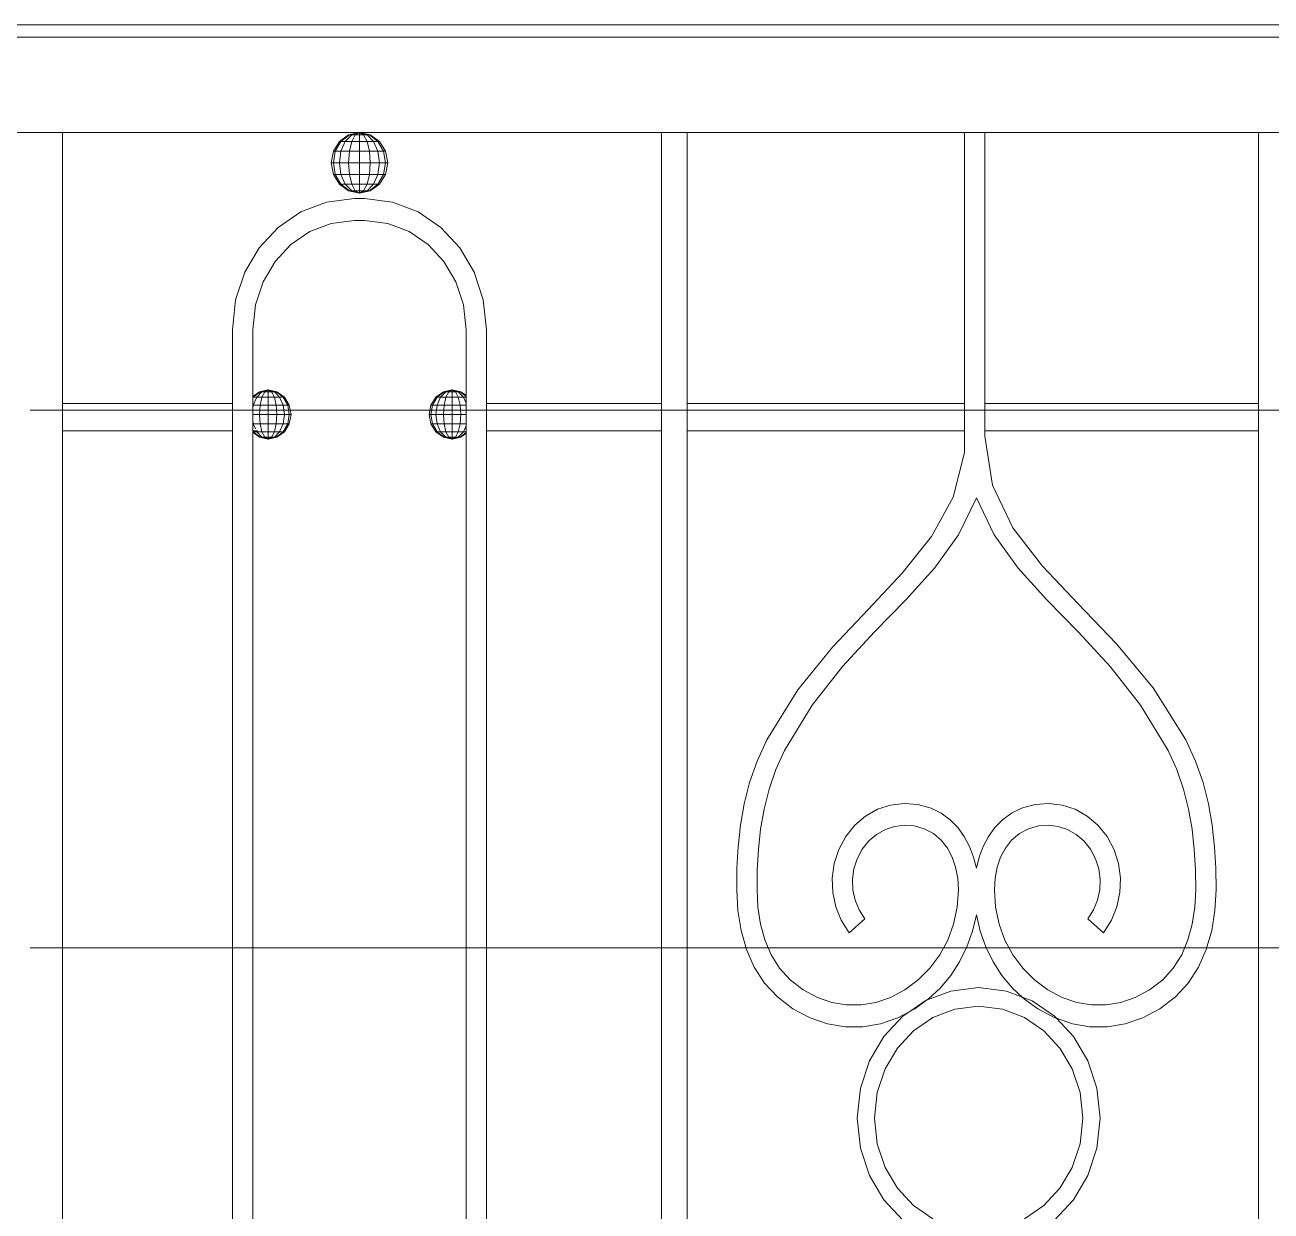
# Model space of a CAD drawing. Header units: millimetres. Extents: x 1832547 to 2001569, y -558009 to -417808.
# Drawn here: x 1987527.7 to 1987991.4, y -527641.5 to -527200.2 of the extents above; entities that cross this region are included whole.
import ezdxf

# ---------------------------------------------------------------- set-up
doc = ezdxf.new("R2010")
doc.units = ezdxf.units.MM
doc.header["$MEASUREMENT"] = 0
doc.linetypes.add('CENTER', pattern=[2, 1.25, -0.25, 0.25, -0.25])
doc.layers.add('CA.tim 67', color=67, linetype='CENTER', lineweight=9)
doc.layers.add('CA_manh 08', color=8, linetype='CONTINUOUS', lineweight=9)

msp = doc.modelspace()

# ---------------------------------------------------------------- linework, layer by layer
at = {"layer": 'CA.tim 67', "ltscale": 500}
for points in [[(1968529.63, -527343.59), (1994035.6, -527343.59)], [(1968529.63, -527543.59), (1994035.6, -527543.59)]]:
    msp.add_lwpolyline(points, dxfattribs=at)
at = {"layer": 'CA_manh 08'}
for p, q in [((1988310.99, -527200.23), (1986712.89, -527200.23)), ((1986712.89, -527204.81), (1988310.99, -527204.81)), ((1987513.69, -527240.23), (1987541.62, -527240.23)), ((1987541.62, -527240.23), (1987541.62, -527341)), ((1987652.15, -527240.23), (1987541.62, -527240.23)), ((1987644.71, -527243.53), (1987648.12, -527241.09)), ((1987645.28, -527243.53), (1987648.43, -527241.09)), ((1987646.89, -527243.53), (1987649.3, -527241.09)), ((1987648.12, -527241.09), (1987652.15, -527240.23)), ((1987648.43, -527241.09), (1987648.12, -527241.09)), ((1987648.43, -527241.09), (1987652.15, -527240.23)), ((1987649.3, -527241.09), (1987648.43, -527241.09)), ((1987649.3, -527241.09), (1987652.15, -527240.23)), ((1987650.61, -527241.09), (1987649.3, -527241.09)), ((1987649.3, -527243.53), (1987650.61, -527241.09)), ((1987650.61, -527241.09), (1987652.15, -527240.23)), ((1987652.15, -527241.09), (1987650.61, -527241.09)), ((1987652.15, -527240.23), (1987652.15, -527241.09)), ((1987653.69, -527241.09), (1987652.15, -527240.23)), ((1987654.99, -527241.09), (1987652.15, -527240.23)), ((1987655.87, -527241.09), (1987652.15, -527240.23)), ((1987656.17, -527241.09), (1987652.15, -527240.23)), ((1987764.61, -527240.23), (1987652.15, -527240.23)), ((1987652.15, -527241.09), (1987653.69, -527241.09)), ((1987652.15, -527241.09), (1987652.15, -527243.53)), ((1987653.69, -527241.09), (1987654.99, -527241.09)), ((1987654.99, -527243.53), (1987653.69, -527241.09)), ((1987654.99, -527241.09), (1987655.87, -527241.09)), ((1987657.41, -527243.53), (1987654.99, -527241.09)), ((1987655.87, -527241.09), (1987656.17, -527241.09)), ((1987659.02, -527243.53), (1987655.87, -527241.09)), ((1987659.58, -527243.53), (1987656.17, -527241.09)), ((1987774.07, -527240.23), (1987764.61, -527240.23)), ((1987764.61, -527341), (1987764.61, -527240.23)), ((1987774.07, -527240.23), (1987774.07, -527341)), ((1987877.27, -527240.23), (1987774.07, -527240.23)), ((1987877.27, -527240.23), (1987884.84, -527240.23)), ((1987877.27, -527240.23), (1987877.27, -527341)), ((1987986.69, -527240.23), (1987884.84, -527240.23)), ((1987884.84, -527240.23), (1987884.84, -527341)), ((1987986.69, -527240.23), (1987996.14, -527240.23)), ((1987986.69, -527341), (1987986.69, -527240.23)), ((1987641.63, -527251.52), (1987642.43, -527247.2)), ((1987642.43, -527247.2), (1987644.71, -527243.53)), ((1987643.17, -527247.2), (1987642.43, -527247.2)), ((1987642.43, -527251.52), (1987643.17, -527247.2)), ((1987643.17, -527247.2), (1987645.28, -527243.53)), ((1987645.28, -527247.2), (1987643.17, -527247.2)), ((1987645.28, -527243.53), (1987644.71, -527243.53)), ((1987644.71, -527251.52), (1987645.28, -527247.2)), ((1987646.89, -527243.53), (1987645.28, -527243.53)), ((1987645.28, -527247.2), (1987646.89, -527243.53)), ((1987648.43, -527247.2), (1987645.28, -527247.2)), ((1987649.3, -527243.53), (1987646.89, -527243.53)), ((1987648.12, -527251.52), (1987648.43, -527247.2)), ((1987648.43, -527247.2), (1987649.3, -527243.53)), ((1987652.15, -527247.2), (1987648.43, -527247.2)), ((1987652.15, -527243.53), (1987649.3, -527243.53)), ((1987654.99, -527243.53), (1987652.15, -527243.53)), ((1987652.15, -527243.53), (1987652.15, -527247.2)), ((1987655.87, -527247.2), (1987652.15, -527247.2)), ((1987652.15, -527247.2), (1987652.15, -527251.52)), ((1987657.41, -527243.53), (1987654.99, -527243.53)), ((1987655.87, -527247.2), (1987654.99, -527243.53)), ((1987659.02, -527247.2), (1987655.87, -527247.2)), ((1987656.17, -527251.52), (1987655.87, -527247.2)), ((1987659.02, -527243.53), (1987657.41, -527243.53)), ((1987659.02, -527247.2), (1987657.41, -527243.53)), ((1987659.58, -527243.53), (1987659.02, -527243.53)), ((1987661.12, -527247.2), (1987659.02, -527243.53)), ((1987661.12, -527247.2), (1987659.02, -527247.2)), ((1987659.58, -527251.52), (1987659.02, -527247.2)), ((1987661.86, -527247.2), (1987659.58, -527243.53)), ((1987661.86, -527247.2), (1987661.12, -527247.2)), ((1987661.86, -527251.52), (1987661.12, -527247.2)), ((1987662.66, -527251.52), (1987661.86, -527247.2)), ((1987642.43, -527251.52), (1987641.63, -527251.52)), ((1987642.43, -527255.84), (1987641.63, -527251.52)), ((1987644.71, -527251.52), (1987642.43, -527251.52)), ((1987643.17, -527255.84), (1987642.43, -527251.52)), ((1987648.12, -527251.52), (1987644.71, -527251.52)), ((1987645.28, -527255.84), (1987644.71, -527251.52)), ((1987652.15, -527251.52), (1987648.12, -527251.52)), ((1987648.43, -527255.84), (1987648.12, -527251.52)), ((1987656.17, -527251.52), (1987652.15, -527251.52)), ((1987652.15, -527251.52), (1987652.15, -527255.84)), ((1987655.87, -527255.84), (1987656.17, -527251.52)), ((1987659.58, -527251.52), (1987656.17, -527251.52)), ((1987659.02, -527255.84), (1987659.58, -527251.52)), ((1987661.86, -527251.52), (1987659.58, -527251.52)), ((1987661.12, -527255.84), (1987661.86, -527251.52)), ((1987662.66, -527251.52), (1987661.86, -527251.52)), ((1987661.86, -527255.84), (1987662.66, -527251.52)), ((1987643.17, -527255.84), (1987642.43, -527255.84)), ((1987644.71, -527259.51), (1987642.43, -527255.84)), ((1987645.28, -527255.84), (1987643.17, -527255.84)), ((1987645.28, -527259.51), (1987643.17, -527255.84)), ((1987648.43, -527255.84), (1987645.28, -527255.84)), ((1987646.89, -527259.51), (1987645.28, -527255.84)), ((1987652.15, -527255.84), (1987648.43, -527255.84)), ((1987649.3, -527259.51), (1987648.43, -527255.84)), ((1987655.87, -527255.84), (1987652.15, -527255.84)), ((1987652.15, -527255.84), (1987652.15, -527259.51)), ((1987654.99, -527259.51), (1987655.87, -527255.84)), ((1987659.02, -527255.84), (1987655.87, -527255.84)), ((1987657.41, -527259.51), (1987659.02, -527255.84)), ((1987661.12, -527255.84), (1987659.02, -527255.84)), ((1987659.02, -527259.51), (1987661.12, -527255.84)), ((1987659.58, -527259.51), (1987661.86, -527255.84)), ((1987661.86, -527255.84), (1987661.12, -527255.84)), ((1987645.28, -527259.51), (1987644.71, -527259.51)), ((1987648.12, -527261.96), (1987644.71, -527259.51)), ((1987646.89, -527259.51), (1987645.28, -527259.51)), ((1987648.43, -527261.96), (1987645.28, -527259.51)), ((1987649.3, -527259.51), (1987646.89, -527259.51)), ((1987649.3, -527261.96), (1987646.89, -527259.51)), ((1987652.15, -527259.51), (1987649.3, -527259.51)), ((1987650.61, -527261.96), (1987649.3, -527259.51)), ((1987654.99, -527259.51), (1987652.15, -527259.51)), ((1987652.15, -527259.51), (1987652.15, -527261.96)), ((1987653.69, -527261.96), (1987654.99, -527259.51)), ((1987657.41, -527259.51), (1987654.99, -527259.51)), ((1987654.99, -527261.96), (1987657.41, -527259.51)), ((1987655.87, -527261.96), (1987659.02, -527259.51)), ((1987656.17, -527261.96), (1987659.58, -527259.51)), ((1987659.02, -527259.51), (1987657.41, -527259.51)), ((1987659.58, -527259.51), (1987659.02, -527259.51)), ((1987650.26, -527264.85), (1987639.86, -527266.14)), ((1987648.43, -527261.96), (1987648.12, -527261.96)), ((1987652.15, -527262.82), (1987648.12, -527261.96)), ((1987649.3, -527261.96), (1987648.43, -527261.96)), ((1987652.15, -527262.82), (1987648.43, -527261.96)), ((1987650.61, -527261.96), (1987649.3, -527261.96)), ((1987652.15, -527262.82), (1987649.3, -527261.96)), ((1987654.05, -527264.85), (1987650.26, -527264.85)), ((1987652.15, -527261.96), (1987650.61, -527261.96)), ((1987652.15, -527262.82), (1987650.61, -527261.96)), ((1987653.69, -527261.96), (1987652.15, -527261.96)), ((1987652.15, -527261.96), (1987652.15, -527262.82)), ((1987652.15, -527262.82), (1987656.17, -527261.96)), ((1987652.15, -527262.82), (1987655.87, -527261.96)), ((1987652.15, -527262.82), (1987654.99, -527261.96)), ((1987652.15, -527262.82), (1987653.69, -527261.96)), ((1987654.99, -527261.96), (1987653.69, -527261.96)), ((1987664.45, -527266.14), (1987654.05, -527264.85)), ((1987655.87, -527261.96), (1987654.99, -527261.96)), ((1987655.87, -527261.96), (1987656.17, -527261.96)), ((1987630.31, -527269.81), (1987621.88, -527275.57)), ((1987639.86, -527266.14), (1987630.31, -527269.81)), ((1987674, -527269.81), (1987664.45, -527266.14)), ((1987682.43, -527275.57), (1987674, -527269.81)), ((1987633.65, -527277.12), (1987641.62, -527274.06)), ((1987641.62, -527274.06), (1987650.29, -527272.98)), ((1987650.29, -527272.98), (1987654.01, -527272.98)), ((1987654.01, -527272.98), (1987662.69, -527274.06)), ((1987662.69, -527274.06), (1987670.66, -527277.12)), ((1987621.88, -527275.57), (1987614.84, -527283.13)), ((1987626.62, -527281.92), (1987633.65, -527277.12)), ((1987670.66, -527277.12), (1987677.69, -527281.92)), ((1987689.47, -527283.13), (1987682.43, -527275.57)), ((1987614.84, -527283.13), (1987609.48, -527292.18)), ((1987620.75, -527288.23), (1987626.62, -527281.92)), ((1987677.69, -527281.92), (1987683.55, -527288.22)), ((1987694.83, -527292.18), (1987689.47, -527283.13)), ((1987616.28, -527295.78), (1987620.75, -527288.23)), ((1987683.55, -527288.22), (1987688.03, -527295.77)), ((1987609.48, -527292.18), (1987606.06, -527302.45)), ((1987698.25, -527302.45), (1987694.83, -527292.18)), ((1987613.43, -527304.34), (1987616.28, -527295.78)), ((1987688.03, -527295.77), (1987690.88, -527304.33)), ((1987606.06, -527302.45), (1987604.86, -527313.62)), ((1987699.45, -527313.62), (1987698.25, -527302.45)), ((1987612.43, -527313.65), (1987613.43, -527304.34)), ((1987690.88, -527304.33), (1987691.88, -527313.65)), ((1987604.86, -527341), (1987604.86, -527313.62)), ((1987612.43, -527313.65), (1987612.43, -527338.46)), ((1987691.88, -527338.1), (1987691.88, -527313.65)), ((1987699.45, -527313.62), (1987699.45, -527341)), ((1987612.43, -527338.46), (1987614.92, -527336.67)), ((1987612.43, -527338.65), (1987612.43, -527338.46)), ((1987612.62, -527338.65), (1987612.43, -527338.65)), ((1987612.43, -527338.99), (1987612.62, -527338.65)), ((1987612.43, -527338.99), (1987612.43, -527338.65)), ((1987612.43, -527341), (1987612.43, -527338.99)), ((1987612.62, -527338.65), (1987615.17, -527336.67)), ((1987613.93, -527338.65), (1987612.62, -527338.65)), ((1987612.62, -527341.62), (1987613.93, -527338.65)), ((1987613.93, -527338.65), (1987615.88, -527336.67)), ((1987615.88, -527338.65), (1987613.93, -527338.65)), ((1987614.92, -527336.67), (1987618.18, -527335.97)), ((1987615.17, -527336.67), (1987614.92, -527336.67)), ((1987615.17, -527336.67), (1987618.18, -527335.97)), ((1987615.88, -527336.67), (1987615.17, -527336.67)), ((1987615.17, -527341.62), (1987615.88, -527338.65)), ((1987615.88, -527336.67), (1987618.18, -527335.97)), ((1987616.94, -527336.67), (1987615.88, -527336.67)), ((1987615.88, -527338.65), (1987616.94, -527336.67)), ((1987618.18, -527338.65), (1987615.88, -527338.65)), ((1987616.94, -527336.67), (1987618.18, -527335.97)), ((1987618.18, -527336.67), (1987616.94, -527336.67)), ((1987618.18, -527335.97), (1987618.18, -527336.67)), ((1987619.43, -527336.67), (1987618.18, -527335.97)), ((1987621.44, -527336.67), (1987618.18, -527335.97)), ((1987621.19, -527336.67), (1987618.18, -527335.97)), ((1987620.49, -527336.67), (1987618.18, -527335.97)), ((1987618.18, -527336.67), (1987619.43, -527336.67)), ((1987618.18, -527336.67), (1987618.18, -527338.65)), ((1987620.49, -527338.65), (1987618.18, -527338.65)), ((1987618.18, -527338.65), (1987618.18, -527341.62)), ((1987620.49, -527336.67), (1987619.43, -527336.67)), ((1987620.49, -527338.65), (1987619.43, -527336.67)), ((1987621.19, -527336.67), (1987620.49, -527336.67)), ((1987622.44, -527338.65), (1987620.49, -527336.67)), ((1987622.44, -527338.65), (1987620.49, -527338.65)), ((1987621.19, -527341.62), (1987620.49, -527338.65)), ((1987621.44, -527336.67), (1987621.19, -527336.67)), ((1987623.74, -527338.65), (1987621.19, -527336.67)), ((1987624.2, -527338.65), (1987621.44, -527336.67)), ((1987623.74, -527338.65), (1987622.44, -527338.65)), ((1987623.74, -527341.62), (1987622.44, -527338.65)), ((1987623.74, -527338.65), (1987624.2, -527338.65)), ((1987625.45, -527341.62), (1987623.74, -527338.65)), ((1987626.05, -527341.62), (1987624.2, -527338.65)), ((1987678.76, -527341.62), (1987680.61, -527338.65)), ((1987679.36, -527341.62), (1987681.07, -527338.65)), ((1987680.61, -527338.65), (1987683.37, -527336.67)), ((1987681.07, -527338.65), (1987680.61, -527338.65)), ((1987681.07, -527338.65), (1987683.62, -527336.67)), ((1987682.37, -527338.65), (1987681.07, -527338.65)), ((1987681.07, -527341.62), (1987682.37, -527338.65)), ((1987682.37, -527338.65), (1987684.32, -527336.67)), ((1987684.32, -527338.65), (1987682.37, -527338.65)), ((1987683.37, -527336.67), (1987686.63, -527335.97)), ((1987683.62, -527336.67), (1987683.37, -527336.67)), ((1987683.62, -527336.67), (1987686.63, -527335.97)), ((1987684.32, -527336.67), (1987683.62, -527336.67)), ((1987683.62, -527341.62), (1987684.32, -527338.65)), ((1987684.32, -527336.67), (1987686.63, -527335.97)), ((1987685.38, -527336.67), (1987684.32, -527336.67)), ((1987684.32, -527338.65), (1987685.38, -527336.67)), ((1987686.63, -527338.65), (1987684.32, -527338.65)), ((1987685.38, -527336.67), (1987686.63, -527335.97)), ((1987686.63, -527336.67), (1987685.38, -527336.67)), ((1987686.63, -527335.97), (1987686.63, -527336.67)), ((1987687.87, -527336.67), (1987686.63, -527335.97)), ((1987689.88, -527336.67), (1987686.63, -527335.97)), ((1987689.64, -527336.67), (1987686.63, -527335.97)), ((1987688.93, -527336.67), (1987686.63, -527335.97)), ((1987686.63, -527336.67), (1987687.87, -527336.67)), ((1987686.63, -527336.67), (1987686.63, -527338.65)), ((1987688.93, -527338.65), (1987686.63, -527338.65)), ((1987686.63, -527338.65), (1987686.63, -527341.62)), ((1987688.93, -527336.67), (1987687.87, -527336.67)), ((1987688.93, -527338.65), (1987687.87, -527336.67)), ((1987689.64, -527336.67), (1987688.93, -527336.67)), ((1987690.88, -527338.65), (1987688.93, -527336.67)), ((1987690.88, -527338.65), (1987688.93, -527338.65)), ((1987689.64, -527341.62), (1987688.93, -527338.65)), ((1987689.88, -527336.67), (1987689.64, -527336.67)), ((1987691.88, -527338.41), (1987689.64, -527336.67)), ((1987691.88, -527338.1), (1987689.88, -527336.67)), ((1987691.88, -527338.65), (1987690.88, -527338.65)), ((1987691.88, -527340.92), (1987690.88, -527338.65)), ((1987691.88, -527338.41), (1987691.88, -527338.1)), ((1987691.88, -527338.41), (1987691.88, -527338.65)), ((1987691.88, -527338.65), (1987691.88, -527340.92)), ((1987604.86, -527341), (1987541.62, -527341)), ((1987541.62, -527351.16), (1987541.62, -527341)), ((1987604.86, -527341), (1987604.86, -527351.16)), ((1987612.55, -527341), (1987612.43, -527341)), ((1987612.43, -527341.62), (1987612.43, -527341)), ((1987612.62, -527341.62), (1987612.43, -527341.62)), ((1987612.43, -527343.09), (1987612.62, -527341.62)), ((1987612.43, -527343.09), (1987612.43, -527341.62)), ((1987612.43, -527345.12), (1987612.43, -527343.09)), ((1987615.17, -527341.62), (1987612.62, -527341.62)), ((1987614.92, -527345.12), (1987615.17, -527341.62)), ((1987618.18, -527341.62), (1987615.17, -527341.62)), ((1987621.19, -527341.62), (1987618.18, -527341.62)), ((1987618.18, -527341.62), (1987618.18, -527345.12)), ((1987623.74, -527341.62), (1987621.19, -527341.62)), ((1987621.44, -527345.12), (1987621.19, -527341.62)), ((1987625.45, -527341.62), (1987623.74, -527341.62)), ((1987624.2, -527345.12), (1987623.74, -527341.62)), ((1987626.05, -527341.62), (1987625.45, -527341.62)), ((1987626.05, -527345.12), (1987625.45, -527341.62)), ((1987626.69, -527345.12), (1987626.05, -527341.62)), ((1987678.11, -527345.12), (1987678.76, -527341.62)), ((1987679.36, -527341.62), (1987678.76, -527341.62)), ((1987678.76, -527345.12), (1987679.36, -527341.62)), ((1987681.07, -527341.62), (1987679.36, -527341.62)), ((1987680.61, -527345.12), (1987681.07, -527341.62)), ((1987683.62, -527341.62), (1987681.07, -527341.62)), ((1987683.37, -527345.12), (1987683.62, -527341.62)), ((1987686.63, -527341.62), (1987683.62, -527341.62)), ((1987689.64, -527341.62), (1987686.63, -527341.62)), ((1987686.63, -527341.62), (1987686.63, -527345.12)), ((1987691.88, -527341.62), (1987689.64, -527341.62)), ((1987689.88, -527345.12), (1987689.64, -527341.62)), ((1987691.88, -527340.92), (1987691.88, -527341.62)), ((1987691.88, -527341.62), (1987691.88, -527345.12)), ((1987764.61, -527341), (1987699.45, -527341)), ((1987699.45, -527341), (1987699.45, -527351.16)), ((1987764.61, -527341), (1987764.61, -527351.16)), ((1987877.27, -527341), (1987774.07, -527341)), ((1987774.07, -527351.16), (1987774.07, -527341)), ((1987877.27, -527351.16), (1987877.27, -527341)), ((1987986.69, -527341), (1987884.84, -527341)), ((1987884.84, -527341), (1987884.84, -527351.16)), ((1987986.69, -527351.16), (1987986.69, -527341)), ((1987614.92, -527345.12), (1987612.43, -527345.12)), ((1987612.43, -527347.14), (1987612.43, -527345.12)), ((1987612.62, -527348.61), (1987612.43, -527347.14)), ((1987612.43, -527348.61), (1987612.43, -527347.14)), ((1987612.62, -527348.61), (1987612.43, -527348.61)), ((1987612.43, -527351.16), (1987612.43, -527348.61)), ((1987615.17, -527348.61), (1987612.62, -527348.61)), ((1987613.42, -527350.42), (1987612.62, -527348.61)), ((1987618.18, -527345.12), (1987614.92, -527345.12)), ((1987615.17, -527348.61), (1987614.92, -527345.12)), ((1987618.18, -527348.61), (1987615.17, -527348.61)), ((1987615.88, -527351.58), (1987615.17, -527348.61)), ((1987621.44, -527345.12), (1987618.18, -527345.12)), ((1987618.18, -527345.12), (1987618.18, -527348.61)), ((1987621.19, -527348.61), (1987618.18, -527348.61)), ((1987618.18, -527348.61), (1987618.18, -527351.58)), ((1987620.49, -527351.58), (1987621.19, -527348.61)), ((1987621.19, -527348.61), (1987621.44, -527345.12)), ((1987623.74, -527348.61), (1987621.19, -527348.61)), ((1987624.2, -527345.12), (1987621.44, -527345.12)), ((1987622.44, -527351.58), (1987623.74, -527348.61)), ((1987623.74, -527348.61), (1987624.2, -527345.12)), ((1987625.45, -527348.61), (1987623.74, -527348.61)), ((1987623.74, -527351.58), (1987625.45, -527348.61)), ((1987626.05, -527345.12), (1987624.2, -527345.12)), ((1987624.2, -527351.58), (1987626.05, -527348.61)), ((1987625.45, -527348.61), (1987626.05, -527345.12)), ((1987626.05, -527348.61), (1987625.45, -527348.61)), ((1987626.69, -527345.12), (1987626.05, -527345.12)), ((1987626.05, -527348.61), (1987626.69, -527345.12)), ((1987678.76, -527345.12), (1987678.11, -527345.12)), ((1987678.76, -527348.61), (1987678.11, -527345.12)), ((1987680.61, -527345.12), (1987678.76, -527345.12)), ((1987679.36, -527348.61), (1987678.76, -527345.12)), ((1987679.36, -527348.61), (1987678.76, -527348.61)), ((1987680.61, -527351.58), (1987678.76, -527348.61)), ((1987681.07, -527348.61), (1987679.36, -527348.61)), ((1987681.07, -527351.58), (1987679.36, -527348.61)), ((1987683.37, -527345.12), (1987680.61, -527345.12)), ((1987681.07, -527348.61), (1987680.61, -527345.12)), ((1987683.62, -527348.61), (1987681.07, -527348.61)), ((1987682.37, -527351.58), (1987681.07, -527348.61)), ((1987686.63, -527345.12), (1987683.37, -527345.12)), ((1987683.62, -527348.61), (1987683.37, -527345.12)), ((1987686.63, -527348.61), (1987683.62, -527348.61)), ((1987684.32, -527351.58), (1987683.62, -527348.61)), ((1987689.88, -527345.12), (1987686.63, -527345.12)), ((1987686.63, -527345.12), (1987686.63, -527348.61)), ((1987689.64, -527348.61), (1987686.63, -527348.61)), ((1987686.63, -527348.61), (1987686.63, -527351.58)), ((1987688.93, -527351.58), (1987689.64, -527348.61)), ((1987689.64, -527348.61), (1987689.88, -527345.12)), ((1987691.88, -527348.61), (1987689.64, -527348.61)), ((1987691.88, -527345.12), (1987689.88, -527345.12)), ((1987690.88, -527351.58), (1987691.88, -527349.32)), ((1987691.88, -527345.12), (1987691.88, -527348.61)), ((1987691.88, -527348.61), (1987691.88, -527349.32)), ((1987691.88, -527349.32), (1987691.88, -527351.58)), ((1987541.62, -527351.16), (1987604.86, -527351.16)), ((1987541.62, -527351.16), (1987541.62, -527863.43)), ((1987604.86, -527863.43), (1987604.86, -527351.16)), ((1987612.43, -527351.16), (1987613.74, -527351.16)), ((1987612.43, -527351.25), (1987612.43, -527351.16)), ((1987612.62, -527351.58), (1987612.43, -527351.25)), ((1987612.43, -527351.58), (1987612.43, -527351.25)), ((1987612.62, -527351.58), (1987612.43, -527351.58)), ((1987612.43, -527351.77), (1987612.43, -527351.58)), ((1987612.43, -527351.77), (1987612.43, -527861.66)), ((1987614.92, -527353.56), (1987612.43, -527351.77)), ((1987613.93, -527351.58), (1987612.62, -527351.58)), ((1987615.17, -527353.56), (1987612.62, -527351.58)), ((1987613.93, -527351.58), (1987613.74, -527351.16)), ((1987613.74, -527351.16), (1987614.22, -527351.16)), ((1987615.88, -527351.58), (1987613.93, -527351.58)), ((1987615.88, -527353.56), (1987613.93, -527351.58)), ((1987615.17, -527353.56), (1987614.92, -527353.56)), ((1987618.18, -527354.26), (1987614.92, -527353.56)), ((1987615.88, -527353.56), (1987615.17, -527353.56)), ((1987618.18, -527354.26), (1987615.17, -527353.56)), ((1987618.18, -527351.58), (1987615.88, -527351.58)), ((1987616.94, -527353.56), (1987615.88, -527351.58)), ((1987616.94, -527353.56), (1987615.88, -527353.56)), ((1987618.18, -527354.26), (1987615.88, -527353.56)), ((1987618.18, -527353.56), (1987616.94, -527353.56)), ((1987618.18, -527354.26), (1987616.94, -527353.56)), ((1987620.49, -527351.58), (1987618.18, -527351.58)), ((1987618.18, -527351.58), (1987618.18, -527353.56)), ((1987619.43, -527353.56), (1987618.18, -527353.56)), ((1987618.18, -527353.56), (1987618.18, -527354.26)), ((1987618.18, -527354.26), (1987621.44, -527353.56)), ((1987618.18, -527354.26), (1987621.19, -527353.56)), ((1987618.18, -527354.26), (1987620.49, -527353.56)), ((1987618.18, -527354.26), (1987619.43, -527353.56)), ((1987619.43, -527353.56), (1987620.49, -527351.58)), ((1987620.49, -527353.56), (1987619.43, -527353.56)), ((1987622.44, -527351.58), (1987620.49, -527351.58)), ((1987620.49, -527353.56), (1987622.44, -527351.58)), ((1987621.19, -527353.56), (1987620.49, -527353.56)), ((1987621.19, -527353.56), (1987623.74, -527351.58)), ((1987621.19, -527353.56), (1987621.44, -527353.56)), ((1987621.44, -527353.56), (1987624.2, -527351.58)), ((1987623.74, -527351.58), (1987622.44, -527351.58)), ((1987624.2, -527351.58), (1987623.74, -527351.58)), ((1987681.07, -527351.58), (1987680.61, -527351.58)), ((1987683.37, -527353.56), (1987680.61, -527351.58)), ((1987682.37, -527351.58), (1987681.07, -527351.58)), ((1987683.62, -527353.56), (1987681.07, -527351.58)), ((1987684.32, -527351.58), (1987682.37, -527351.58)), ((1987684.32, -527353.56), (1987682.37, -527351.58)), ((1987683.62, -527353.56), (1987683.37, -527353.56)), ((1987686.63, -527354.26), (1987683.37, -527353.56)), ((1987684.32, -527353.56), (1987683.62, -527353.56)), ((1987686.63, -527354.26), (1987683.62, -527353.56)), ((1987686.63, -527351.58), (1987684.32, -527351.58)), ((1987685.38, -527353.56), (1987684.32, -527351.58)), ((1987685.38, -527353.56), (1987684.32, -527353.56)), ((1987686.63, -527354.26), (1987684.32, -527353.56)), ((1987686.63, -527353.56), (1987685.38, -527353.56)), ((1987686.63, -527354.26), (1987685.38, -527353.56)), ((1987688.93, -527351.58), (1987686.63, -527351.58)), ((1987686.63, -527351.58), (1987686.63, -527353.56)), ((1987687.87, -527353.56), (1987686.63, -527353.56)), ((1987686.63, -527353.56), (1987686.63, -527354.26)), ((1987686.63, -527354.26), (1987689.88, -527353.56)), ((1987686.63, -527354.26), (1987689.64, -527353.56)), ((1987686.63, -527354.26), (1987688.93, -527353.56)), ((1987686.63, -527354.26), (1987687.87, -527353.56)), ((1987687.87, -527353.56), (1987688.93, -527351.58)), ((1987688.93, -527353.56), (1987687.87, -527353.56)), ((1987690.88, -527351.58), (1987688.93, -527351.58)), ((1987688.93, -527353.56), (1987690.88, -527351.58)), ((1987689.64, -527353.56), (1987688.93, -527353.56)), ((1987689.64, -527353.56), (1987691.88, -527351.82)), ((1987689.64, -527353.56), (1987689.88, -527353.56)), ((1987689.88, -527353.56), (1987691.88, -527352.13)), ((1987691.88, -527351.58), (1987690.88, -527351.58)), ((1987691.88, -527351.58), (1987691.88, -527351.82)), ((1987691.88, -527352.13), (1987691.88, -527351.82)), ((1987691.88, -527868.32), (1987691.88, -527352.13)), ((1987699.45, -527351.16), (1987699.45, -527863.43)), ((1987699.45, -527351.16), (1987764.61, -527351.16)), ((1987764.61, -527863.43), (1987764.61, -527351.16)), ((1987774.07, -527351.16), (1987877.27, -527351.16)), ((1987774.07, -527351.16), (1987774.07, -527863.43)), ((1987877.27, -527359.32), (1987877.27, -527351.16)), ((1987884.84, -527351.16), (1987986.69, -527351.16)), ((1987884.84, -527351.16), (1987884.84, -527353.15)), ((1987884.84, -527353.15), (1987887.68, -527371.46)), ((1987986.69, -527863.43), (1987986.69, -527351.16)), ((1987873.12, -527375.94), (1987877.27, -527359.32)), ((1987887.68, -527371.46), (1987895.27, -527387.25)), ((1987865.07, -527390.56), (1987873.12, -527375.94)), ((1987881.73, -527376.17), (1987875.11, -527389.88)), ((1987888.35, -527389.88), (1987881.73, -527376.17)), ((1987854.18, -527404.11), (1987865.07, -527390.56)), ((1987875.11, -527389.88), (1987866.12, -527402.28)), ((1987897.35, -527402.28), (1987888.35, -527389.88)), ((1987895.27, -527387.25), (1987906.32, -527401.6)), ((1987841.54, -527417.51), (1987854.18, -527404.11)), ((1987866.12, -527402.28), (1987855.46, -527414.09)), ((1987908.01, -527414.09), (1987897.35, -527402.28)), ((1987906.32, -527401.6), (1987919.57, -527415.58)), ((1987855.46, -527414.09), (1987843.84, -527426.04)), ((1987919.62, -527426.04), (1987908.01, -527414.09)), ((1987828.2, -527431.7), (1987841.54, -527417.51)), ((1987919.57, -527415.58), (1987933.74, -527430.28)), ((1987843.84, -527426.04), (1987831.98, -527438.88)), ((1987931.49, -527438.88), (1987919.62, -527426.04)), ((1987815.25, -527447.61), (1987828.2, -527431.7)), ((1987933.74, -527430.28), (1987947.54, -527446.78)), ((1987831.98, -527438.88), (1987820.58, -527453.33)), ((1987942.88, -527453.33), (1987931.49, -527438.88)), ((1987947.54, -527446.78), (1987959.72, -527466.16)), ((1987803.75, -527466.16), (1987815.25, -527447.61)), ((1987820.58, -527453.33), (1987810.36, -527470.12)), ((1987953.11, -527470.12), (1987942.88, -527453.33)), ((1987800.12, -527474.09), (1987803.75, -527466.16)), ((1987810.36, -527470.12), (1987807.13, -527477.24)), ((1987956.34, -527477.24), (1987953.11, -527470.12)), ((1987959.72, -527466.16), (1987963.35, -527474.09)), ((1987797.34, -527482.03), (1987800.12, -527474.09)), ((1987963.35, -527474.09), (1987966.12, -527482.03)), ((1987807.13, -527477.24), (1987804.62, -527484.53)), ((1987958.85, -527484.53), (1987956.34, -527477.24)), ((1987795.31, -527489.99), (1987797.34, -527482.03)), ((1987966.12, -527482.03), (1987968.16, -527489.99)), ((1987804.62, -527484.53), (1987802.75, -527491.95)), ((1987960.71, -527491.95), (1987958.85, -527484.53)), ((1987793.91, -527497.97), (1987795.31, -527489.99)), ((1987802.75, -527491.95), (1987801.45, -527499.45)), ((1987840.52, -527494.52), (1987844.99, -527492.01)), ((1987844.99, -527492.01), (1987849.79, -527490.42)), ((1987849.79, -527490.42), (1987854.81, -527489.8)), ((1987854.81, -527489.8), (1987859.9, -527490.2)), ((1987859.9, -527490.2), (1987864.94, -527491.64)), ((1987864.94, -527491.64), (1987868.67, -527493.51)), ((1987894.8, -527493.51), (1987898.53, -527491.64)), ((1987898.53, -527491.64), (1987903.57, -527490.2)), ((1987903.57, -527490.2), (1987908.66, -527489.8)), ((1987908.66, -527489.8), (1987913.67, -527490.42)), ((1987913.67, -527490.42), (1987918.48, -527492.01)), ((1987918.48, -527492.01), (1987922.95, -527494.52)), ((1987962.02, -527499.45), (1987960.71, -527491.95)), ((1987968.16, -527489.99), (1987969.55, -527497.97)), ((1987793.06, -527505.96), (1987793.91, -527497.97)), ((1987833.1, -527502.17), (1987836.51, -527497.92)), ((1987836.51, -527497.92), (1987840.52, -527494.52)), ((1987854.95, -527497.92), (1987851.33, -527498.37)), ((1987858.64, -527498.21), (1987854.95, -527497.92)), ((1987868.67, -527493.51), (1987871.95, -527495.93)), ((1987871.95, -527495.93), (1987874.8, -527498.82)), ((1987888.67, -527498.82), (1987891.51, -527495.93)), ((1987891.51, -527495.93), (1987894.8, -527493.51)), ((1987908.51, -527497.92), (1987904.83, -527498.21)), ((1987912.14, -527498.37), (1987908.51, -527497.92)), ((1987922.95, -527494.52), (1987926.96, -527497.92)), ((1987926.96, -527497.92), (1987930.37, -527502.17)), ((1987969.55, -527497.97), (1987970.41, -527505.96)), ((1987801.45, -527499.45), (1987800.63, -527506.98)), ((1987830.5, -527507.02), (1987833.1, -527502.17)), ((1987844.63, -527501.34), (1987841.74, -527503.8)), ((1987847.86, -527499.52), (1987844.63, -527501.34)), ((1987851.33, -527498.37), (1987847.86, -527499.52)), ((1987862.29, -527499.26), (1987858.64, -527498.21)), ((1987865.73, -527501.07), (1987862.29, -527499.26)), ((1987868.6, -527503.48), (1987865.73, -527501.07)), ((1987874.8, -527498.82), (1987877.2, -527502.13)), ((1987877.2, -527502.13), (1987879.15, -527505.79)), ((1987884.31, -527505.79), (1987886.27, -527502.13)), ((1987886.27, -527502.13), (1987888.67, -527498.82)), ((1987897.74, -527501.07), (1987894.86, -527503.48)), ((1987901.17, -527499.26), (1987897.74, -527501.07)), ((1987904.83, -527498.21), (1987901.17, -527499.26)), ((1987915.61, -527499.52), (1987912.14, -527498.37)), ((1987918.83, -527501.34), (1987915.61, -527499.52)), ((1987921.73, -527503.8), (1987918.83, -527501.34)), ((1987930.37, -527502.17), (1987932.97, -527507.03)), ((1987962.84, -527506.98), (1987962.02, -527499.45)), ((1987792.63, -527513.96), (1987793.06, -527505.96)), ((1987800.63, -527506.98), (1987800.2, -527514.49)), ((1987828.84, -527512.21), (1987830.5, -527507.02)), ((1987839.27, -527506.87), (1987837.39, -527510.39)), ((1987841.74, -527503.8), (1987839.27, -527506.87)), ((1987870.94, -527506.41), (1987868.6, -527503.48)), ((1987872.74, -527509.8), (1987870.94, -527506.41)), ((1987879.15, -527505.79), (1987880.67, -527509.76)), ((1987882.8, -527509.76), (1987884.31, -527505.79)), ((1987892.53, -527506.41), (1987890.73, -527509.8)), ((1987894.86, -527503.48), (1987892.53, -527506.41)), ((1987924.19, -527506.87), (1987921.73, -527503.8)), ((1987926.08, -527510.39), (1987924.19, -527506.87)), ((1987932.97, -527507.03), (1987934.63, -527512.21)), ((1987963.26, -527514.49), (1987962.84, -527506.98)), ((1987970.41, -527505.96), (1987970.83, -527513.96)), ((1987837.39, -527510.39), (1987836.18, -527514.15)), ((1987874.02, -527513.58), (1987872.74, -527509.8)), ((1987880.67, -527509.76), (1987881.73, -527513.96)), ((1987881.73, -527513.96), (1987882.8, -527509.76)), ((1987890.73, -527509.8), (1987889.45, -527513.58)), ((1987927.28, -527514.15), (1987926.08, -527510.39)), ((1987792.54, -527521.98), (1987792.63, -527513.96)), ((1987800.2, -527514.49), (1987800.1, -527521.92)), ((1987828.1, -527517.57), (1987828.84, -527512.21)), ((1987836.18, -527514.15), (1987835.66, -527518.04)), ((1987874.78, -527517.66), (1987874.02, -527513.58)), ((1987889.45, -527513.58), (1987888.69, -527517.66)), ((1987927.81, -527518.04), (1987927.28, -527514.15)), ((1987934.63, -527512.21), (1987935.36, -527517.57)), ((1987963.36, -527521.92), (1987963.26, -527514.49)), ((1987970.83, -527513.96), (1987970.93, -527521.98)), ((1987828.29, -527522.97), (1987828.1, -527517.57)), ((1987835.66, -527518.04), (1987835.81, -527521.94)), ((1987875.03, -527521.99), (1987874.78, -527517.66)), ((1987888.69, -527517.66), (1987888.44, -527521.99)), ((1987927.66, -527521.94), (1987927.81, -527518.04)), ((1987935.36, -527517.57), (1987935.17, -527522.97)), ((1987792.95, -527529.69), (1987792.54, -527521.98)), ((1987800.1, -527521.92), (1987800.42, -527528.43)), ((1987829.41, -527528.26), (1987828.29, -527522.97)), ((1987835.81, -527521.94), (1987836.62, -527525.77)), ((1987836.62, -527525.77), (1987838.1, -527529.41)), ((1987874.58, -527528.47), (1987875.03, -527521.99)), ((1987888.44, -527521.99), (1987888.89, -527528.47)), ((1987925.37, -527529.41), (1987926.85, -527525.77)), ((1987926.85, -527525.77), (1987927.66, -527521.94)), ((1987935.17, -527522.97), (1987934.06, -527528.26)), ((1987963.04, -527528.43), (1987963.36, -527521.92)), ((1987970.93, -527521.98), (1987970.52, -527529.7)), ((1987794.15, -527537.13), (1987792.95, -527529.69)), ((1987800.42, -527528.43), (1987801.36, -527534.69)), ((1987831.44, -527533.29), (1987829.41, -527528.26)), ((1987838.1, -527529.41), (1987840.23, -527532.77)), ((1987873.25, -527534.72), (1987874.58, -527528.47)), ((1987888.89, -527528.47), (1987890.22, -527534.72)), ((1987923.24, -527532.77), (1987925.37, -527529.41)), ((1987934.06, -527528.26), (1987932.03, -527533.29)), ((1987962.1, -527534.69), (1987963.04, -527528.43)), ((1987970.52, -527529.7), (1987969.32, -527537.13)), ((1987801.36, -527534.69), (1987802.98, -527540.62)), ((1987834.37, -527537.92), (1987831.44, -527533.29)), ((1987840.23, -527532.77), (1987834.37, -527537.92)), ((1987871.08, -527540.64), (1987873.25, -527534.72)), ((1987881.73, -527531.22), (1987880.32, -527537.34)), ((1987883.14, -527537.34), (1987881.73, -527531.22)), ((1987890.22, -527534.72), (1987892.38, -527540.64)), ((1987929.09, -527537.92), (1987923.24, -527532.77)), ((1987932.03, -527533.29), (1987929.09, -527537.92)), ((1987960.49, -527540.62), (1987962.1, -527534.69)), ((1987796.17, -527544.17), (1987794.15, -527537.13)), ((1987880.32, -527537.34), (1987878.24, -527543.2)), ((1987885.22, -527543.2), (1987883.14, -527537.34)), ((1987969.32, -527537.13), (1987967.29, -527544.17)), ((1987799.08, -527550.71), (1987796.17, -527544.17)), ((1987802.98, -527540.62), (1987805.32, -527546.13)), ((1987868.14, -527546.13), (1987871.08, -527540.64)), ((1987878.24, -527543.2), (1987875.52, -527548.72)), ((1987887.94, -527548.72), (1987885.22, -527543.2)), ((1987892.38, -527540.64), (1987895.33, -527546.13)), ((1987958.15, -527546.13), (1987960.49, -527540.62)), ((1987967.29, -527544.17), (1987964.39, -527550.71)), ((1987805.32, -527546.13), (1987808.44, -527551.11)), ((1987864.46, -527551.11), (1987868.14, -527546.13)), ((1987875.52, -527548.72), (1987872.2, -527553.84)), ((1987891.27, -527553.84), (1987887.94, -527548.72)), ((1987895.33, -527546.13), (1987899.01, -527551.11)), ((1987955.02, -527551.11), (1987958.15, -527546.13)), ((1987802.89, -527556.63), (1987799.08, -527550.71)), ((1987808.44, -527551.11), (1987812.4, -527555.49)), ((1987860.09, -527555.49), (1987864.46, -527551.11)), ((1987899.01, -527551.11), (1987903.38, -527555.49)), ((1987951.07, -527555.49), (1987955.02, -527551.11)), ((1987964.39, -527550.71), (1987960.57, -527556.63)), ((1987807.67, -527561.83), (1987802.89, -527556.63)), ((1987812.4, -527555.49), (1987817.24, -527559.16)), ((1987855.09, -527559.16), (1987860.09, -527555.49)), ((1987872.2, -527553.84), (1987868.29, -527558.51)), ((1987895.18, -527558.51), (1987891.27, -527553.84)), ((1987903.38, -527555.49), (1987908.38, -527559.16)), ((1987946.23, -527559.16), (1987951.07, -527555.49)), ((1987960.57, -527556.63), (1987955.79, -527561.83)), ((1987813.46, -527566.2), (1987807.67, -527561.83)), ((1987817.24, -527559.16), (1987822.59, -527561.98)), ((1987822.59, -527561.98), (1987827.99, -527563.86)), ((1987844.34, -527563.86), (1987849.75, -527561.98)), ((1987849.75, -527561.98), (1987855.09, -527559.16)), ((1987863.24, -527563.07), (1987872.23, -527559.62)), ((1987863.84, -527562.65), (1987863.24, -527563.07)), ((1987868.29, -527558.51), (1987863.84, -527562.65)), ((1987872.23, -527559.62), (1987882.59, -527558.34)), ((1987882.59, -527558.34), (1987892.95, -527559.62)), ((1987892.95, -527559.62), (1987898.79, -527561.87)), ((1987898.79, -527561.87), (1987895.18, -527558.51)), ((1987899.63, -527562.65), (1987898.79, -527561.87)), ((1987898.79, -527561.87), (1987902.46, -527563.28)), ((1987904.6, -527566.2), (1987899.63, -527562.65)), ((1987908.38, -527559.16), (1987913.72, -527561.98)), ((1987913.72, -527561.98), (1987919.12, -527563.86)), ((1987940.88, -527561.98), (1987935.47, -527563.86)), ((1987940.88, -527561.98), (1987946.23, -527559.16)), ((1987955.79, -527561.83), (1987950.01, -527566.2)), ((1987813.46, -527566.2), (1987819.83, -527569.55)), ((1987827.99, -527563.86), (1987833.44, -527564.8)), ((1987833.44, -527564.8), (1987838.9, -527564.8)), ((1987838.9, -527564.8), (1987844.34, -527563.86)), ((1987856.98, -527567.19), (1987852.5, -527569.55)), ((1987854.31, -527569.02), (1987856.98, -527567.19)), ((1987856.98, -527567.19), (1987862.71, -527563.28)), ((1987858.87, -527566.2), (1987856.98, -527567.19)), ((1987863.24, -527563.07), (1987858.87, -527566.2)), ((1987862.71, -527563.28), (1987863.24, -527563.07)), ((1987873.7, -527566.36), (1987865.54, -527569.49)), ((1987882.59, -527565.26), (1987873.7, -527566.36)), ((1987891.47, -527566.36), (1987882.59, -527565.26)), ((1987899.63, -527569.49), (1987891.47, -527566.36)), ((1987902.46, -527563.28), (1987910.86, -527569.02)), ((1987910.97, -527569.55), (1987904.6, -527566.2)), ((1987919.12, -527563.86), (1987924.57, -527564.8)), ((1987924.57, -527564.8), (1987930.03, -527564.8)), ((1987930.03, -527564.8), (1987935.47, -527563.86)), ((1987950.01, -527566.2), (1987943.64, -527569.55)), ((1987826.32, -527571.78), (1987819.83, -527569.55)), ((1987832.87, -527572.9), (1987826.32, -527571.78)), ((1987846.01, -527571.78), (1987839.45, -527572.9)), ((1987852.5, -527569.55), (1987846.01, -527571.78)), ((1987847.31, -527576.54), (1987854.31, -527569.02)), ((1987865.54, -527569.49), (1987858.34, -527574.41)), ((1987906.83, -527574.41), (1987899.63, -527569.49)), ((1987910.86, -527569.02), (1987911.54, -527569.75)), ((1987911.54, -527569.75), (1987910.97, -527569.55)), ((1987911.54, -527569.75), (1987917.46, -527571.78)), ((1987911.54, -527569.75), (1987917.86, -527576.54)), ((1987924.01, -527572.9), (1987917.46, -527571.78)), ((1987937.15, -527571.78), (1987930.59, -527572.9)), ((1987943.64, -527569.55), (1987937.15, -527571.78)), ((1987839.45, -527572.9), (1987832.87, -527572.9)), ((1987841.97, -527585.56), (1987847.31, -527576.54)), ((1987858.34, -527574.41), (1987852.34, -527580.87)), ((1987912.83, -527580.87), (1987906.83, -527574.41)), ((1987917.86, -527576.54), (1987923.2, -527585.56)), ((1987930.59, -527572.9), (1987924.01, -527572.9)), ((1987852.34, -527580.87), (1987847.76, -527588.6)), ((1987917.41, -527588.6), (1987912.83, -527580.87)), ((1987838.57, -527595.78), (1987841.97, -527585.56)), ((1987923.2, -527585.56), (1987926.61, -527595.78)), ((1987847.76, -527588.6), (1987844.84, -527597.36)), ((1987920.33, -527597.36), (1987917.41, -527588.6)), ((1987837.37, -527606.91), (1987838.57, -527595.78)), ((1987844.84, -527597.36), (1987843.81, -527606.91)), ((1987921.36, -527606.91), (1987920.33, -527597.36)), ((1987926.61, -527595.78), (1987927.8, -527606.91)), ((1987838.57, -527618.04), (1987837.37, -527606.91)), ((1987843.81, -527606.91), (1987844.84, -527616.45)), ((1987920.33, -527616.45), (1987921.36, -527606.91)), ((1987927.8, -527606.91), (1987926.61, -527618.04)), ((1987841.97, -527628.26), (1987838.57, -527618.04)), ((1987844.84, -527616.45), (1987847.76, -527625.21)), ((1987917.41, -527625.21), (1987920.33, -527616.45)), ((1987926.61, -527618.04), (1987923.2, -527628.26)), ((1987847.76, -527625.21), (1987852.34, -527632.95)), ((1987912.83, -527632.95), (1987917.41, -527625.21)), ((1987847.31, -527637.27), (1987841.97, -527628.26)), ((1987923.2, -527628.26), (1987917.86, -527637.27)), ((1987852.34, -527632.95), (1987858.34, -527639.4)), ((1987906.83, -527639.4), (1987912.83, -527632.95)), ((1987854.31, -527644.8), (1987847.31, -527637.27)), ((1987858.34, -527639.4), (1987865.54, -527644.32)), ((1987899.63, -527644.32), (1987906.83, -527639.4)), ((1987917.86, -527637.27), (1987910.86, -527644.8))]:
    msp.add_line(p, q, dxfattribs=at)

doc.saveas('drawing.dxf')
